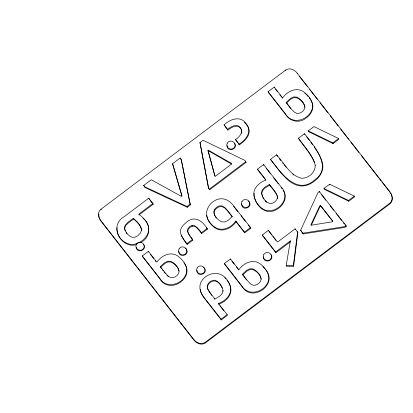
<?xml version="1.0" encoding="UTF-8"?>
<svg xmlns="http://www.w3.org/2000/svg" width="413" height="413" viewBox="0 0 413 413"><rect width="100%" height="100%" fill="white"/><g stroke="black" fill="none" stroke-linecap="round" stroke-linejoin="round"><path stroke-width="0.62" d="M241.75 133.445L241.775 130.694L240.603 128.273L238.595 126.636C234.625 125.154 230.872 127.829 227.837 130.131L224.083 124.891C229.767 119.285 240.402 115.32 245.885 123.348C252.844 130.616 246.205 140.131 239.055 144.085L239.303 144.849C245.136 141.029 252.302 133.858 247.707 126.476M254.14 193.372C253.613 202.948 263.164 214.306 273.375 210.95C281.62 208.436 288.894 198.576 283.158 190.403M117.008 227.687C116.043 237.454 126.357 247.821 136.28 244.692M98.759 213.867L98.991 217.192M315.202 165.412C315.439 172.474 308.594 178.22 301.826 178.287C290.024 175.809 284.216 162.944 276.576 154.772L270.494 159.351C279.591 170.579 292.115 192.463 309.714 184.126C316.595 180.481 323.364 174.018 322.858 165.608C321.872 158.654 318.056 152.542 314.133 146.868M290.349 240.877L286.199 265.497L286.446 266.261L293.602 266.292L293.354 265.533L297.592 231.992L295.125 228.838L277.551 242.08L268.398 230.366L262.322 234.945L262.57 235.704L275.874 252.735L290.597 241.641L290.349 240.877L275.626 251.971L275.874 252.735M293.602 266.292L297.84 232.756L297.592 231.992M222.937 290.494L222.251 293.452L219.84 296.08L214.982 299.027L210.109 292.796L207.832 289.172L207.192 286.235C207.708 282.611 211.332 280.014 214.899 280.19C219.633 281.666 222.349 286.627 223.185 291.253M124.458 227.429L125.402 224.858L127.916 222.349L133.332 218.265C136.966 221.43 141.189 225.157 141.483 230.294L140.503 233.04L137.994 235.601L134.979 237.201L132.17 237.294C128.087 235.761 124.907 231.776 124.458 227.429L125.258 231.001M124.705 228.188L125.65 225.617L128.164 223.108L133.58 219.029L133.332 218.265M277.536 197.817C276.617 201.183 273.287 203.759 269.756 203.521C265.234 202.076 262.384 197.414 261.506 192.943L262.193 189.985L264.599 187.352L269.462 184.404C272.647 188.844 277.268 192.85 277.784 198.576L277.386 196.216M300.628 230.217L318.031 192.489L319.337 191.508L346.001 225.622L346.249 226.386L344.943 227.367L303.194 233.944L300.628 230.217L303.194 233.944M311.402 225.018L319.936 206.784L320.772 206.149L320.529 205.39L319.688 206.02L310.886 224.827L311.185 225.209L332.062 221.853L332.899 221.223L320.529 205.39M235.808 221.022C231.311 227.553 222.039 232.152 214.791 227.145A22.818 22.188 -18 0 1 208.111 219.819C204.001 212.54 208.488 203.542 215.591 200.176A12.54 12.194 -18 0 1 223.34 198.885C227.46 199.531 230.805 202.318 233.33 205.493L250.541 227.511L250.789 228.275L244.713 232.855L236.055 221.781L235.808 221.022L244.465 232.096L244.713 232.855M236.055 221.781C231.559 228.317 222.287 232.911 215.039 227.909A22.818 22.188 -18 0 1 208.358 220.578L207.316 218.028L206.825 215.359M286.157 102.388L290.313 98.542L293.524 96.936L296.611 97.055C300.716 99.012 304.613 102.868 304.887 107.617C304.18 111.097 300.736 113.523 297.257 113.518L294.49 112.284L291.242 108.898L286.157 102.388L290.706 108.66M286.405 103.152L290.561 99.306L293.772 97.7L296.859 97.814C300.628 99.626 304.304 103.038 304.975 107.313M160.337 266.638L164.493 262.792L167.704 261.186L170.791 261.3C174.895 263.262 178.793 267.113 179.066 271.862C178.359 275.347 174.916 277.768 171.441 277.763L168.669 276.529L165.422 273.143L160.337 266.638L160.585 267.397L164.741 263.551L167.952 261.945L171.039 262.059C174.694 263.788 178.117 267.03 179.077 271.026M242.41 274.222L246.566 270.376L249.777 268.77L252.864 268.884C256.969 270.845 260.866 274.702 261.14 279.451C260.433 282.931 256.989 285.357 253.515 285.352L250.743 284.113L247.495 280.732L242.41 274.222L246.571 279.993M242.658 274.986L246.814 271.14L250.025 269.534L253.112 269.648C256.881 271.46 260.557 274.872 261.228 279.147M99.177 217.759L101.061 220.914L193.609 339.321C196.092 342.733 201.343 345.16 205.127 342.387L389.738 203.273C393.46 200.439 392.412 194.73 389.702 191.555L297.154 73.142C294.696 69.709 289.405 67.252 285.636 70.081L101.025 209.195C96.978 212.117 98.439 218.193 101.247 221.476L193.79 339.889C196.278 343.296 201.523 345.722 205.313 342.95L389.918 203.836C393.29 201.327 392.753 196.252 390.605 193.114M199.98 142.578L203.051 140.265L244.857 160.363L246.086 162.381L209.665 189.83L208.679 188.576L199.98 142.578L208.431 187.812L209.665 189.83M143.719 185.452L151.277 179.753L181.555 196.469L181.973 196.154L172.582 163.698L180.145 158.003L181.162 159.304L190.305 204.925L187.234 207.243L145.015 187.559L143.719 185.452L144.767 186.795L186.986 206.479L187.234 207.243M268.135 91.691L274.217 87.112L282.652 97.907C287.154 91.356 296.503 86.735 303.725 91.851C308.557 95.548 313.224 101.118 312.543 107.592C310.024 119.724 292.394 125.965 285.347 113.714L268.135 91.691L268.383 92.455L285.595 114.473C289.952 121.675 300.045 123.601 306.363 117.813C311.779 114.287 314.907 106.848 311.304 100.968M227.837 130.131L227.589 129.372C230.624 127.07 234.377 124.396 238.347 125.872L240.361 127.509L241.528 129.935C242.245 134.22 238.704 137.348 235.555 139.604L239.303 144.849M208.002 150.502L208.4 150.203L231.161 163.192L231.745 163.94L215.343 176.299L214.76 175.551L208.002 150.502L215.008 176.315M208.25 151.266L208.648 150.967L231.404 163.956M148.747 198.173L124.256 216.629C109.832 224.786 118.583 244.635 133.12 244.522C140.141 243.376 147.204 238.156 148.644 230.913C149.558 223.836 144.029 218.012 138.722 214.202L152.913 203.506L148.747 198.173L149.749 199.907M138.969 214.961L153.161 204.27L152.913 203.506M209.417 189.071L245.843 161.622M186.986 206.479L190.057 204.167M142.32 255.941L148.396 251.362L156.837 262.157C161.333 255.606 170.683 250.985 177.905 256.101C182.737 259.792 187.404 265.368 186.722 271.842C184.203 283.968 166.573 290.215 159.526 277.959L142.32 255.941L142.568 256.7L159.774 278.723C169.356 295.285 195.834 277.712 184.022 262.869M257.521 169.129L263.597 164.55L280.809 186.568C292.037 197.399 278.063 213.996 265.182 210.155C259.307 207.543 255.084 201.642 253.845 195.406C252.983 187.832 259.607 182.443 265.957 179.923L257.521 169.129L257.769 169.888L265.822 180.197M314.592 162.603C310.752 153.559 303.746 146.347 298.434 138.298L304.51 133.714C314.081 146.052 333.477 167.322 314.107 180.46C296.214 195.54 280.329 171.86 270.494 159.351M308.268 130.885L313.952 126.605L338.603 138.505L338.851 139.269L333.079 143.616L308.516 131.649L308.268 130.885L332.832 142.857L333.079 143.616M187.182 244.403L186.934 243.644L192.613 239.364L188.158 233.082L187.548 230.568L188.085 228.384L189.753 226.536L192.04 225.405L194.249 225.519C197.409 227.32 200.011 230.299 201.704 233.464L207.383 229.184C202.979 221.084 194.735 214.982 186.418 222.266C183.387 224.904 179.717 228.198 180.481 232.674C181.452 237.16 184.42 240.856 187.182 244.403L192.861 240.123L192.613 239.364M201.456 232.7L207.135 228.42M332.832 142.857L338.603 138.505M244.465 232.096L250.541 227.511M224.393 263.525L230.469 258.946L238.905 269.741C243.407 263.189 252.756 258.569 259.978 263.685C264.81 267.381 269.477 272.952 268.796 279.425C266.277 291.557 248.647 297.799 241.6 285.548L224.393 263.525L224.636 264.289L241.848 286.307C251.956 303.312 278.713 284.371 265.487 269.544M323.968 188.488L329.646 184.208L354.297 196.113L354.545 196.872L348.779 201.219L324.215 189.252L323.968 188.488L348.531 200.46L348.779 201.219M348.531 200.46L354.297 196.113M221.058 319.166L227.14 314.582L218.482 303.509C225.921 300.84 233.046 293.597 229.943 285.161A22.818 22.188 -18 0 0 224.465 276.927C218.369 271.186 208.488 273.003 203.206 278.945A12.54 12.194 -18 0 0 199.933 285.956C199.5 290.071 201.405 293.963 203.846 297.143L221.058 319.166L221.306 319.925L227.387 315.346L227.14 314.582M346.001 225.622L344.695 226.608L302.946 233.18M140.275 242.751C150.255 238.394 151.772 224.543 142.898 218.172M269.462 184.404L269.71 185.169L264.847 188.116L262.441 190.744L261.754 193.702L262.637 197.006M201.704 233.464L196.882 227.806L194.497 226.283L192.282 226.169L190.001 227.295L188.333 229.148L187.796 231.332L188.405 233.846L189.882 236.215M286.199 265.497L293.354 265.533M304.861 93.338L305.744 94.066M292.832 174.219L293.741 174.988M133.58 219.029C137.039 222.08 141.158 225.591 141.633 230.464M248.399 201.131C254.532 206.768 241.615 212.267 241.729 203.877M185.153 248.167L186.304 249.168M203.248 267.18L204.012 267.851M264.929 200.666L266.633 202.365M166.888 275.177L168.509 276.87M244.377 122.212L246.133 124.106M306.632 94.789L308.119 96.461M262.885 266.622L264.743 268.713M282.75 163.021L283.519 163.961M284.289 164.901L286.219 167.25M299.327 76.25L307.267 86.415M309.652 89.461L317.597 99.626M319.977 102.677L327.922 112.837M330.307 115.888L338.252 126.053M340.632 129.104L348.577 139.264M350.962 142.315L358.902 152.48M361.287 155.525L370.822 167.724M371.612 168.741L381.147 180.935M381.942 181.952L389.887 192.117L389.702 191.555M275.616 89.347L277.531 91.8M279.833 94.742L282.518 98.18M306.663 136.915L309.332 140.327M298.434 138.298C304.66 146.899 312.786 154.963 315.305 165.577M321.541 194.776L325.857 200.295M330.168 205.813L333.699 210.331M336.053 213.34L336.838 214.342M337.622 215.349L341.541 220.366M343.502 222.875L344.287 223.877M345.072 224.879L346.249 226.386M320.772 206.149L332.759 221.487M277.551 156.465L276.576 154.772M279.379 158.804L280.84 160.678M266.194 168.313L270.102 173.315M273.623 177.822L278.321 183.826M224.083 124.891L227.589 129.372M235.555 139.604L239.055 144.085M269.71 185.169L274.795 191.673L277.283 195.628M245.43 161.545L246.086 162.381M297.138 231.853L297.84 232.756M271.697 235.028L268.398 230.366M272.843 236.494L273.607 237.47M274.366 238.446L275.894 240.397M262.322 234.945L275.626 251.971M233.577 206.257L237.883 211.761M241.011 215.762L245.312 221.27M248.44 225.271L250.789 228.275M232.178 216.82L227.682 211.069L224.708 207.971L221.982 206.603C218.369 206.154 214.822 208.844 214.037 212.349L214.44 215.018L216.283 218.1M180.729 159.196L181.41 160.063L190.305 204.925M206.324 227.826L207.383 229.184M231.869 261.181L234.171 264.124M236.468 267.072L238.771 270.014M190.563 237.181L192.861 240.123M186.934 243.644L184.399 240.402L181.157 235.043M150.508 200.873L153.161 204.27M211.859 295.476L208.405 290.453M214.104 298.351L214.853 299.311M219.912 305.78L223.846 310.813M221.306 319.925L204.094 297.907L202.138 295.016L200.832 292.187L200.181 289.42M150.559 254.573L153.631 258.502M155.164 260.464L155.933 261.444M160.977 267.898L161.757 268.899M162.541 269.901L163.321 270.902M164.106 271.904L165.277 273.406M310.819 142.33L312.656 144.849M281.057 187.326L282.105 188.865M309.234 97.711L311.061 100.436M246.447 124.581L247.392 126.001M262.962 197.528L263.948 199.097M222.354 288.021L220.222 284.567L217.672 282.022L215.147 280.948C211.58 280.778 207.956 283.375 207.44 286.994L208.08 289.936M126.249 232.622L126.91 233.701M234.527 143.363C238.719 149.403 226.577 152.805 227.088 145.443M271.005 254.775C275.203 260.815 263.06 264.217 263.571 256.85M204.399 268.182C208.591 274.227 196.454 277.624 196.96 270.262M186.521 249.602C189.97 255.642 178.261 258.249 178.865 251.249M143.631 244.542C147.72 250.19 136.404 254.083 136.244 247.139M389.738 203.273L389.918 203.836M297.154 73.142L297.339 73.71M329.646 184.208L329.894 184.972M285.636 70.081L285.817 70.644M304.51 133.714L304.758 134.478M319.337 191.508L319.579 192.267M274.217 87.112L274.464 87.876M295.125 228.838L295.372 229.597M263.597 164.55L263.845 165.308M208.4 150.203L208.648 150.967M230.469 258.946L230.717 259.71M180.145 158.003L180.393 158.762M218.482 303.509L218.73 304.273C226.169 301.598 233.293 294.355 230.191 285.92A22.818 22.188 -18 0 0 227.088 280.313M172.582 163.698L181.865 195.69M192.04 225.405L192.282 226.169M205.127 342.387L205.313 342.95M193.609 339.321L193.79 339.889M148.396 251.362L148.644 252.121M101.025 209.195L101.211 209.758M101.061 220.914L101.247 221.476M224.713 277.686A22.818 22.188 -18 0 1 225.942 278.94M136.404 244.32C133.843 248.905 141.21 252.751 143.662 248.192C146.347 243.587 138.845 239.741 136.404 244.32M179.077 248.946C176.516 253.536 183.878 257.382 186.335 252.818C189.015 248.213 181.519 244.367 179.077 248.946M227.295 143.141C224.739 147.73 232.101 151.576 234.558 147.018C237.238 142.408 229.742 138.567 227.295 143.141M197.171 267.96C194.611 272.549 201.972 276.395 204.43 271.837C207.109 267.232 199.613 263.386 197.171 267.96M241.941 201.575C239.38 206.164 246.742 210.011 249.199 205.452C251.878 200.842 244.382 197.001 241.941 201.575M263.778 254.553C261.222 259.137 268.584 262.983 271.042 258.424C273.721 253.819 266.225 249.973 263.778 254.553M214.672 209.257L213.789 211.59C214.037 216.226 217.801 220.031 221.848 221.874L224.935 221.993L228.146 220.387L232.307 216.541L227.434 210.31L224.46 207.207L221.735 205.844L219.169 205.932L216.68 207.192L214.672 209.257"/></g></svg>
